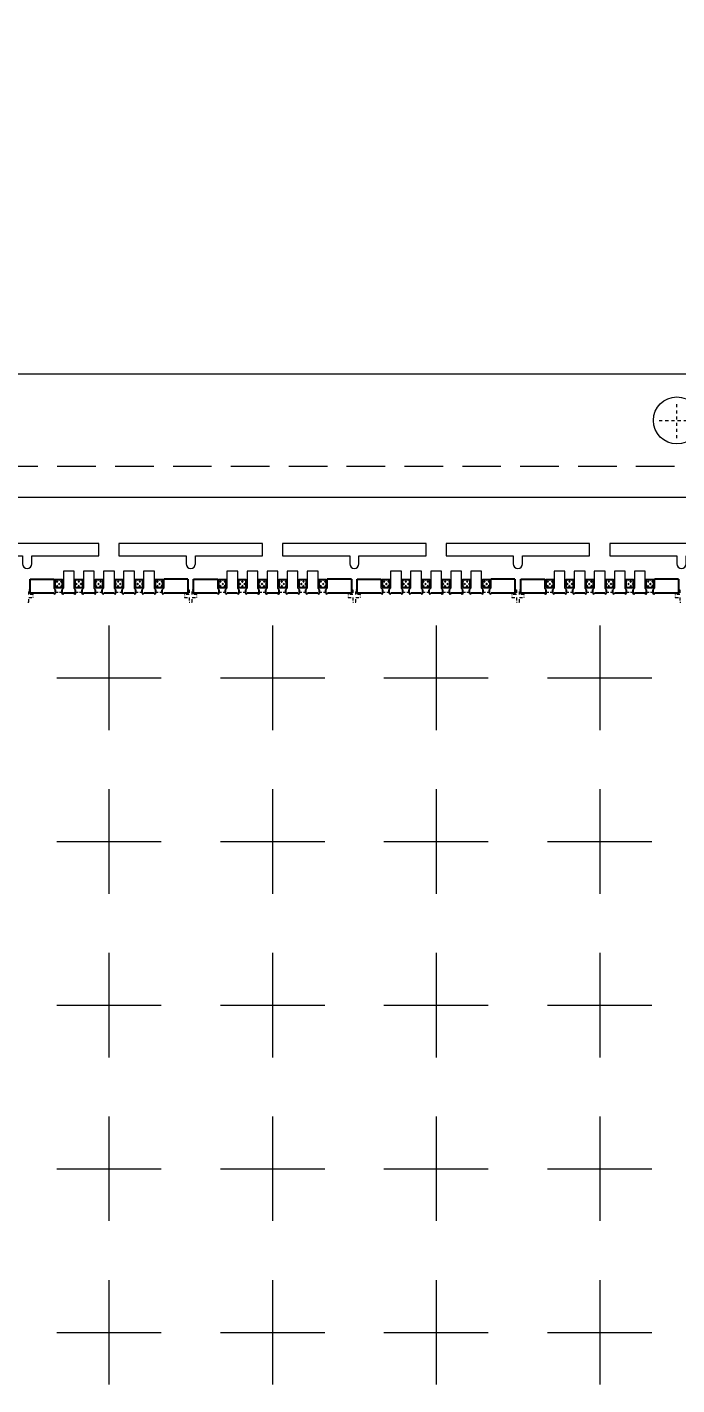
# Model space of a CAD drawing. Extents: x 2576 to 2702, y -218 to -63.
# Drawn here: x 2618.93 to 2639.98, y -107.1 to -63.13 of the extents above; entities that cross this region are included whole.
import ezdxf

# ---------------------------------------------------------------- set-up
doc = ezdxf.new("R2010")
doc.units = 0
doc.header["$LTSCALE"] = 5
doc.header["$MEASUREMENT"] = 0
for name, pattern in [('CENTER', [2, 1.25, -0.25, 0.25, -0.25]), ('HIDDEN', [0.375, 0.25, -0.125]), ('HIDDEN2', [4.7625, 3.175, -1.5875])]:
    doc.linetypes.add(name, pattern=pattern)
doc.layers.get('0').update_dxf_attribs({"linetype": 'CONTINUOUS'})
for name, color, linetype in [('1', 7, 'CONTINUOUS'), ('1D', 4, 'CONTINUOUS'), ('PLATING', 3, 'CONTINUOUS'), ('中心线', 1, 'CENTER')]:
    doc.layers.add(name, color=color, linetype=linetype)

msp = doc.modelspace()

# ---------------------------------------------------------------- hatches: boundary and pattern name
at = {"layer": 'PLATING', "lineweight": -3}
h = msp.add_hatch(dxfattribs=at)
h.set_pattern_fill('CROSS', color=3, scale=0.1)
h.set_pattern_definition([(315, (129.22963, -128.79987), (-0.070710678, -0.070710678), [0.05, -0.05]), (225, (129.26498, -128.79987), (-0.070710678, 0.070710678), [0.05, -0.05])])
h.paths.add_polyline_path([(2621.129, -81.0245), (2621.129, -81.2745), (2621.379, -81.2745), (2621.379, -81.0245)])
h.paths.add_polyline_path([(2620.479, -81.0245), (2620.479, -81.2745), (2620.729, -81.2745), (2620.729, -81.0245)])
h.paths.add_polyline_path([(2622.429, -81.0245), (2622.429, -81.2745), (2622.679, -81.2745), (2622.679, -81.0245)])
h.paths.add_polyline_path([(2619.829, -81.0245), (2619.829, -81.2745), (2620.079, -81.2745), (2620.079, -81.0245)])
h.paths.add_polyline_path([(2623.079, -81.0245), (2623.079, -81.2745), (2623.329, -81.2745), (2623.329, -81.0245)])
h.paths.add_polyline_path([(2621.779, -81.0245), (2621.779, -81.2745), (2622.029, -81.2745), (2622.029, -81.0245)])
h = msp.add_hatch(dxfattribs=at)
h.set_pattern_fill('CROSS', color=3, scale=0.1)
h.set_pattern_definition([(315, (134.52963, -128.79987), (-0.070710678, -0.070710678), [0.05, -0.05]), (225, (134.56498, -128.79987), (-0.070710678, 0.070710678), [0.05, -0.05])])
h.paths.add_polyline_path([(2626.429, -81.0245), (2626.429, -81.2745), (2626.679, -81.2745), (2626.679, -81.0245)])
h.paths.add_polyline_path([(2625.779, -81.0245), (2625.779, -81.2745), (2626.029, -81.2745), (2626.029, -81.0245)])
h.paths.add_polyline_path([(2627.729, -81.0245), (2627.729, -81.2745), (2627.979, -81.2745), (2627.979, -81.0245)])
h.paths.add_polyline_path([(2625.129, -81.0245), (2625.129, -81.2745), (2625.379, -81.2745), (2625.379, -81.0245)])
h.paths.add_polyline_path([(2628.379, -81.0245), (2628.379, -81.2745), (2628.629, -81.2745), (2628.629, -81.0245)])
h.paths.add_polyline_path([(2627.079, -81.0245), (2627.079, -81.2745), (2627.329, -81.2745), (2627.329, -81.0245)])
h = msp.add_hatch(dxfattribs=at)
h.set_pattern_fill('CROSS', color=3, scale=0.1)
h.set_pattern_definition([(315, (139.82963, -128.79987), (-0.070710678, -0.070710678), [0.05, -0.05]), (225, (139.86498, -128.79987), (-0.070710678, 0.070710678), [0.05, -0.05])])
h.paths.add_polyline_path([(2631.729, -81.0245), (2631.729, -81.2745), (2631.979, -81.2745), (2631.979, -81.0245)])
h.paths.add_polyline_path([(2631.079, -81.0245), (2631.079, -81.2745), (2631.329, -81.2745), (2631.329, -81.0245)])
h.paths.add_polyline_path([(2633.029, -81.0245), (2633.029, -81.2745), (2633.279, -81.2745), (2633.279, -81.0245)])
h.paths.add_polyline_path([(2630.429, -81.0245), (2630.429, -81.2745), (2630.679, -81.2745), (2630.679, -81.0245)])
h.paths.add_polyline_path([(2633.679, -81.0245), (2633.679, -81.2745), (2633.929, -81.2745), (2633.929, -81.0245)])
h.paths.add_polyline_path([(2632.379, -81.0245), (2632.379, -81.2745), (2632.629, -81.2745), (2632.629, -81.0245)])
h = msp.add_hatch(dxfattribs=at)
h.set_pattern_fill('CROSS', color=3, scale=0.1)
h.set_pattern_definition([(315, (145.12963, -128.79987), (-0.070710678, -0.070710678), [0.05, -0.05]), (225, (145.16498, -128.79987), (-0.070710678, 0.070710678), [0.05, -0.05])])
h.paths.add_polyline_path([(2637.029, -81.0245), (2637.029, -81.2745), (2637.279, -81.2745), (2637.279, -81.0245)])
h.paths.add_polyline_path([(2636.379, -81.0245), (2636.379, -81.2745), (2636.629, -81.2745), (2636.629, -81.0245)])
h.paths.add_polyline_path([(2638.329, -81.0245), (2638.329, -81.2745), (2638.579, -81.2745), (2638.579, -81.0245)])
h.paths.add_polyline_path([(2635.729, -81.0245), (2635.729, -81.2745), (2635.979, -81.2745), (2635.979, -81.0245)])
h.paths.add_polyline_path([(2638.979, -81.0245), (2638.979, -81.2745), (2639.229, -81.2745), (2639.229, -81.0245)])
h.paths.add_polyline_path([(2637.679, -81.0245), (2637.679, -81.2745), (2637.929, -81.2745), (2637.929, -81.0245)])

# ---------------------------------------------------------------- linework, layer by layer
for p, q in [((2619.024, -80.9995, -0.0325), (2619.804, -80.9995, -0.0325)), ((2624.134, -80.9995, -0.0325), (2623.354, -80.9995, -0.0325)), ((2624.324, -80.9995, -0.0325), (2625.104, -80.9995, -0.0325)), ((2629.434, -80.9995, -0.0325), (2628.654, -80.9995, -0.0325)), ((2629.624, -80.9995, -0.0325), (2630.404, -80.9995, -0.0325)), ((2634.734, -80.9995, -0.0325), (2633.954, -80.9995, -0.0325)), ((2634.924, -80.9995, -0.0325), (2635.704, -80.9995, -0.0325)), ((2640.034, -80.9995, -0.0325), (2639.254, -80.9995, -0.0325)), ((2619.849, -81.4545, -0.0325), (2619.849, -81.3495, -0.0325)), ((2620.059, -81.4545, -0.0325), (2620.059, -81.3495, -0.0325)), ((2620.499, -81.4545, -0.0325), (2620.499, -81.3495, -0.0325)), ((2620.709, -81.4545, -0.0325), (2620.709, -81.3495, -0.0325)), ((2621.149, -81.4545, -0.0325), (2621.149, -81.3495, -0.0325)), ((2621.359, -81.4545, -0.0325), (2621.359, -81.3495, -0.0325)), ((2621.799, -81.4545, -0.0325), (2621.799, -81.3495, -0.0325)), ((2622.009, -81.4545, -0.0325), (2622.009, -81.3495, -0.0325)), ((2622.449, -81.4545, -0.0325), (2622.449, -81.3495, -0.0325)), ((2622.659, -81.4545, -0.0325), (2622.659, -81.3495, -0.0325)), ((2623.099, -81.4545, -0.0325), (2623.099, -81.3495, -0.0325)), ((2623.309, -81.4545, -0.0325), (2623.309, -81.3495, -0.0325)), ((2625.149, -81.4545, -0.0325), (2625.149, -81.3495, -0.0325)), ((2625.359, -81.4545, -0.0325), (2625.359, -81.3495, -0.0325)), ((2625.799, -81.4545, -0.0325), (2625.799, -81.3495, -0.0325)), ((2626.009, -81.4545, -0.0325), (2626.009, -81.3495, -0.0325)), ((2626.449, -81.4545, -0.0325), (2626.449, -81.3495, -0.0325)), ((2626.659, -81.4545, -0.0325), (2626.659, -81.3495, -0.0325)), ((2627.099, -81.4545, -0.0325), (2627.099, -81.3495, -0.0325)), ((2627.309, -81.4545, -0.0325), (2627.309, -81.3495, -0.0325)), ((2627.749, -81.4545, -0.0325), (2627.749, -81.3495, -0.0325)), ((2627.959, -81.4545, -0.0325), (2627.959, -81.3495, -0.0325)), ((2628.399, -81.4545, -0.0325), (2628.399, -81.3495, -0.0325)), ((2628.609, -81.4545, -0.0325), (2628.609, -81.3495, -0.0325)), ((2630.449, -81.4545, -0.0325), (2630.449, -81.3495, -0.0325)), ((2630.659, -81.4545, -0.0325), (2630.659, -81.3495, -0.0325)), ((2631.099, -81.4545, -0.0325), (2631.099, -81.3495, -0.0325)), ((2631.309, -81.4545, -0.0325), (2631.309, -81.3495, -0.0325)), ((2631.749, -81.4545, -0.0325), (2631.749, -81.3495, -0.0325)), ((2631.959, -81.4545, -0.0325), (2631.959, -81.3495, -0.0325)), ((2632.399, -81.4545, -0.0325), (2632.399, -81.3495, -0.0325)), ((2632.609, -81.4545, -0.0325), (2632.609, -81.3495, -0.0325)), ((2633.049, -81.4545, -0.0325), (2633.049, -81.3495, -0.0325)), ((2633.259, -81.4545, -0.0325), (2633.259, -81.3495, -0.0325)), ((2633.699, -81.4545, -0.0325), (2633.699, -81.3495, -0.0325)), ((2633.909, -81.4545, -0.0325), (2633.909, -81.3495, -0.0325)), ((2635.749, -81.4545, -0.0325), (2635.749, -81.3495, -0.0325)), ((2635.959, -81.4545, -0.0325), (2635.959, -81.3495, -0.0325)), ((2636.399, -81.4545, -0.0325), (2636.399, -81.3495, -0.0325)), ((2636.609, -81.4545, -0.0325), (2636.609, -81.3495, -0.0325)), ((2637.049, -81.4545, -0.0325), (2637.049, -81.3495, -0.0325)), ((2637.259, -81.4545, -0.0325), (2637.259, -81.3495, -0.0325)), ((2637.699, -81.4545, -0.0325), (2637.699, -81.3495, -0.0325)), ((2637.909, -81.4545, -0.0325), (2637.909, -81.3495, -0.0325)), ((2638.349, -81.4545, -0.0325), (2638.349, -81.3495, -0.0325)), ((2638.559, -81.4545, -0.0325), (2638.559, -81.3495, -0.0325)), ((2638.999, -81.4545, -0.0325), (2638.999, -81.3495, -0.0325)), ((2639.209, -81.4545, -0.0325), (2639.209, -81.3495, -0.0325))]:
    msp.add_line(p, q)
at = {"lineweight": 0, "elevation": -0.0325}
msp.add_lwpolyline([(2677.229, -152.3495), (2601.729, -152.3495), (2600.729, -151.3495), (2600.729, -140.8495), (2601.329, -140.8495, 0.4142136), (2601.729, -140.4495), (2601.729, -121.2495, 0.4142136), (2601.329, -120.8495), (2600.729, -120.8495), (2600.729, -105.8495), (2601.329, -105.8495, 0.4142136), (2601.729, -105.4495), (2601.729, -86.2495, 0.4142136), (2601.329, -85.8495), (2600.729, -85.8495), (2600.729, -75.3495), (2601.729, -74.3495), (2677.229, -74.3495)], format="xyb", dxfattribs=at)
at = {"color": 1, "lineweight": 0, "elevation": -0.0325}
msp.add_lwpolyline([(2677.229, -148.3495), (2605.229, -148.3495), (2605.229, -78.3495), (2677.229, -78.3495)], dxfattribs=at)
at = {"lineweight": 0, "elevation": -0.0325}
for points in [[(2618.779, -80.5045, 1), (2619.079, -80.5045), (2619.079, -80.2495), (2621.254, -80.2495), (2621.254, -79.8495), (2616.604, -79.8495), (2616.604, -80.2495), (2618.779, -80.2495)], [(2624.079, -80.5045, 1), (2624.379, -80.5045), (2624.379, -80.2495), (2626.554, -80.2495), (2626.554, -79.8495), (2621.904, -79.8495), (2621.904, -80.2495), (2624.079, -80.2495)], [(2629.379, -80.5045, 1), (2629.679, -80.5045), (2629.679, -80.2495), (2631.854, -80.2495), (2631.854, -79.8495), (2627.204, -79.8495), (2627.204, -80.2495), (2629.379, -80.2495)], [(2634.679, -80.5045, 1), (2634.979, -80.5045), (2634.979, -80.2495), (2637.154, -80.2495), (2637.154, -79.8495), (2632.504, -79.8495), (2632.504, -80.2495), (2634.679, -80.2495)], [(2639.979, -80.5045, 1), (2640.279, -80.5045), (2640.279, -80.2495), (2642.454, -80.2495), (2642.454, -79.8495), (2637.804, -79.8495), (2637.804, -80.2495), (2639.979, -80.2495)]]:
    msp.add_lwpolyline(points, format="xyb", close=True, dxfattribs=at)
at = {"elevation": -0.0325}
for points in [[(2619.799, -81.4545), (2619.024, -81.4545), (2619.024, -80.9995)], [(2624.134, -80.9995), (2624.134, -81.4545), (2623.359, -81.4545)], [(2625.099, -81.4545), (2624.324, -81.4545), (2624.324, -80.9995)], [(2629.434, -80.9995), (2629.434, -81.4545), (2628.659, -81.4545)], [(2630.399, -81.4545), (2629.624, -81.4545), (2629.624, -80.9995)], [(2634.734, -80.9995), (2634.734, -81.4545), (2633.959, -81.4545)], [(2635.699, -81.4545), (2634.924, -81.4545), (2634.924, -80.9995)], [(2640.034, -80.9995), (2640.034, -81.4545), (2639.259, -81.4545)], [(2620.449, -81.4545), (2620.109, -81.4545)], [(2621.099, -81.4545), (2620.759, -81.4545)], [(2621.749, -81.4545), (2621.409, -81.4545)], [(2622.399, -81.4545), (2622.059, -81.4545)], [(2623.049, -81.4545), (2622.709, -81.4545)], [(2625.749, -81.4545), (2625.409, -81.4545)], [(2626.399, -81.4545), (2626.059, -81.4545)], [(2627.049, -81.4545), (2626.709, -81.4545)], [(2627.699, -81.4545), (2627.359, -81.4545)], [(2628.349, -81.4545), (2628.009, -81.4545)], [(2631.049, -81.4545), (2630.709, -81.4545)], [(2631.699, -81.4545), (2631.359, -81.4545)], [(2632.349, -81.4545), (2632.009, -81.4545)], [(2632.999, -81.4545), (2632.659, -81.4545)], [(2633.649, -81.4545), (2633.309, -81.4545)], [(2636.349, -81.4545), (2636.009, -81.4545)], [(2636.999, -81.4545), (2636.659, -81.4545)], [(2637.649, -81.4545), (2637.309, -81.4545)], [(2638.299, -81.4545), (2637.959, -81.4545)], [(2638.949, -81.4545), (2638.609, -81.4545)]]:
    msp.add_lwpolyline(points, dxfattribs=at)
at = {"lineweight": 0}
msp.add_circle((2639.979, -75.8615, -0.0325), 0.762, dxfattribs=at)
for centre in [(2619.824, -81.4545, -0.0325), (2620.084, -81.4545, -0.0325), (2620.474, -81.4545, -0.0325), (2620.734, -81.4545, -0.0325), (2621.124, -81.4545, -0.0325), (2621.384, -81.4545, -0.0325), (2621.774, -81.4545, -0.0325), (2622.034, -81.4545, -0.0325), (2622.424, -81.4545, -0.0325), (2622.684, -81.4545, -0.0325), (2623.074, -81.4545, -0.0325), (2623.334, -81.4545, -0.0325), (2625.124, -81.4545, -0.0325), (2625.384, -81.4545, -0.0325), (2625.774, -81.4545, -0.0325), (2626.034, -81.4545, -0.0325), (2626.424, -81.4545, -0.0325), (2626.684, -81.4545, -0.0325), (2627.074, -81.4545, -0.0325), (2627.334, -81.4545, -0.0325), (2627.724, -81.4545, -0.0325), (2627.984, -81.4545, -0.0325), (2628.374, -81.4545, -0.0325), (2628.634, -81.4545, -0.0325), (2630.424, -81.4545, -0.0325), (2630.684, -81.4545, -0.0325), (2631.074, -81.4545, -0.0325), (2631.334, -81.4545, -0.0325), (2631.724, -81.4545, -0.0325), (2631.984, -81.4545, -0.0325), (2632.374, -81.4545, -0.0325), (2632.634, -81.4545, -0.0325), (2633.024, -81.4545, -0.0325), (2633.284, -81.4545, -0.0325), (2633.674, -81.4545, -0.0325), (2633.934, -81.4545, -0.0325), (2635.724, -81.4545, -0.0325), (2635.984, -81.4545, -0.0325), (2636.374, -81.4545, -0.0325), (2636.634, -81.4545, -0.0325), (2637.024, -81.4545, -0.0325), (2637.284, -81.4545, -0.0325), (2637.674, -81.4545, -0.0325), (2637.934, -81.4545, -0.0325), (2638.324, -81.4545, -0.0325), (2638.584, -81.4545, -0.0325), (2638.974, -81.4545, -0.0325), (2639.234, -81.4545, -0.0325)]:
    msp.add_arc(centre, 0.025, 180, 360)
at = {"layer": '1', "color": 0, "lineweight": 0}
for p, q in [((2620.104, -80.7495, -0.0325), (2620.104, -81.2995, -0.0325)), ((2620.454, -80.7495, -0.0325), (2620.104, -80.7495, -0.0325)), ((2620.454, -81.2995, -0.0325), (2620.454, -80.7495, -0.0325)), ((2620.754, -80.7495, -0.0325), (2620.754, -81.2995, -0.0325)), ((2621.104, -80.7495, -0.0325), (2620.754, -80.7495, -0.0325)), ((2621.104, -81.2995, -0.0325), (2621.104, -80.7495, -0.0325)), ((2621.404, -80.7495, -0.0325), (2621.404, -81.2995, -0.0325)), ((2621.754, -80.7495, -0.0325), (2621.404, -80.7495, -0.0325)), ((2621.754, -81.2995, -0.0325), (2621.754, -80.7495, -0.0325)), ((2622.054, -80.7495, -0.0325), (2622.054, -81.2995, -0.0325)), ((2622.404, -80.7495, -0.0325), (2622.054, -80.7495, -0.0325)), ((2622.404, -81.2995, -0.0325), (2622.404, -80.7495, -0.0325)), ((2622.704, -80.7495, -0.0325), (2622.704, -81.2995, -0.0325)), ((2623.054, -80.7495, -0.0325), (2622.704, -80.7495, -0.0325)), ((2623.054, -81.2995, -0.0325), (2623.054, -80.7495, -0.0325)), ((2625.404, -80.7495, -0.0325), (2625.404, -81.2995, -0.0325)), ((2625.754, -80.7495, -0.0325), (2625.404, -80.7495, -0.0325)), ((2625.754, -81.2995, -0.0325), (2625.754, -80.7495, -0.0325)), ((2626.054, -80.7495, -0.0325), (2626.054, -81.2995, -0.0325)), ((2626.404, -80.7495, -0.0325), (2626.054, -80.7495, -0.0325)), ((2626.404, -81.2995, -0.0325), (2626.404, -80.7495, -0.0325)), ((2626.704, -80.7495, -0.0325), (2626.704, -81.2995, -0.0325)), ((2627.054, -80.7495, -0.0325), (2626.704, -80.7495, -0.0325)), ((2627.054, -81.2995, -0.0325), (2627.054, -80.7495, -0.0325)), ((2627.354, -80.7495, -0.0325), (2627.354, -81.2995, -0.0325)), ((2627.704, -80.7495, -0.0325), (2627.354, -80.7495, -0.0325)), ((2627.704, -81.2995, -0.0325), (2627.704, -80.7495, -0.0325)), ((2628.004, -80.7495, -0.0325), (2628.004, -81.2995, -0.0325)), ((2628.354, -80.7495, -0.0325), (2628.004, -80.7495, -0.0325)), ((2628.354, -81.2995, -0.0325), (2628.354, -80.7495, -0.0325)), ((2630.704, -80.7495, -0.0325), (2630.704, -81.2995, -0.0325)), ((2631.054, -80.7495, -0.0325), (2630.704, -80.7495, -0.0325)), ((2631.054, -81.2995, -0.0325), (2631.054, -80.7495, -0.0325)), ((2631.354, -80.7495, -0.0325), (2631.354, -81.2995, -0.0325)), ((2631.704, -80.7495, -0.0325), (2631.354, -80.7495, -0.0325)), ((2631.704, -81.2995, -0.0325), (2631.704, -80.7495, -0.0325)), ((2632.004, -80.7495, -0.0325), (2632.004, -81.2995, -0.0325)), ((2632.354, -80.7495, -0.0325), (2632.004, -80.7495, -0.0325)), ((2632.354, -81.2995, -0.0325), (2632.354, -80.7495, -0.0325)), ((2632.654, -80.7495, -0.0325), (2632.654, -81.2995, -0.0325)), ((2633.004, -80.7495, -0.0325), (2632.654, -80.7495, -0.0325)), ((2633.004, -81.2995, -0.0325), (2633.004, -80.7495, -0.0325)), ((2633.304, -80.7495, -0.0325), (2633.304, -81.2995, -0.0325)), ((2633.654, -80.7495, -0.0325), (2633.304, -80.7495, -0.0325)), ((2633.654, -81.2995, -0.0325), (2633.654, -80.7495, -0.0325)), ((2636.004, -80.7495, -0.0325), (2636.004, -81.2995, -0.0325)), ((2636.354, -80.7495, -0.0325), (2636.004, -80.7495, -0.0325)), ((2636.354, -81.2995, -0.0325), (2636.354, -80.7495, -0.0325)), ((2636.654, -80.7495, -0.0325), (2636.654, -81.2995, -0.0325)), ((2637.004, -80.7495, -0.0325), (2636.654, -80.7495, -0.0325)), ((2637.004, -81.2995, -0.0325), (2637.004, -80.7495, -0.0325)), ((2637.304, -80.7495, -0.0325), (2637.304, -81.2995, -0.0325)), ((2637.654, -80.7495, -0.0325), (2637.304, -80.7495, -0.0325)), ((2637.654, -81.2995, -0.0325), (2637.654, -80.7495, -0.0325)), ((2637.954, -80.7495, -0.0325), (2637.954, -81.2995, -0.0325)), ((2638.304, -80.7495, -0.0325), (2637.954, -80.7495, -0.0325)), ((2638.304, -81.2995, -0.0325), (2638.304, -80.7495, -0.0325)), ((2638.604, -80.7495, -0.0325), (2638.604, -81.2995, -0.0325)), ((2638.954, -80.7495, -0.0325), (2638.604, -80.7495, -0.0325)), ((2638.954, -81.2995, -0.0325), (2638.954, -80.7495, -0.0325)), ((2619.804, -81.2995, -0.0325), (2619.804, -80.9995, -0.0325)), ((2619.849, -81.3495, -0.0325), (2619.804, -81.2995, -0.0325)), ((2620.059, -81.3495, -0.0325), (2620.104, -81.2995, -0.0325)), ((2620.499, -81.3495, -0.0325), (2620.454, -81.2995, -0.0325)), ((2620.709, -81.3495, -0.0325), (2620.754, -81.2995, -0.0325)), ((2621.149, -81.3495, -0.0325), (2621.104, -81.2995, -0.0325)), ((2621.359, -81.3495, -0.0325), (2621.404, -81.2995, -0.0325)), ((2621.799, -81.3495, -0.0325), (2621.754, -81.2995, -0.0325)), ((2622.009, -81.3495, -0.0325), (2622.054, -81.2995, -0.0325)), ((2622.449, -81.3495, -0.0325), (2622.404, -81.2995, -0.0325)), ((2622.659, -81.3495, -0.0325), (2622.704, -81.2995, -0.0325)), ((2623.099, -81.3495, -0.0325), (2623.054, -81.2995, -0.0325)), ((2623.309, -81.3495, -0.0325), (2623.354, -81.2995, -0.0325)), ((2623.354, -80.9995, -0.0325), (2623.354, -81.2995, -0.0325)), ((2625.104, -81.2995, -0.0325), (2625.104, -80.9995, -0.0325)), ((2625.149, -81.3495, -0.0325), (2625.104, -81.2995, -0.0325)), ((2625.359, -81.3495, -0.0325), (2625.404, -81.2995, -0.0325)), ((2625.799, -81.3495, -0.0325), (2625.754, -81.2995, -0.0325)), ((2626.009, -81.3495, -0.0325), (2626.054, -81.2995, -0.0325)), ((2626.449, -81.3495, -0.0325), (2626.404, -81.2995, -0.0325)), ((2626.659, -81.3495, -0.0325), (2626.704, -81.2995, -0.0325)), ((2627.099, -81.3495, -0.0325), (2627.054, -81.2995, -0.0325)), ((2627.309, -81.3495, -0.0325), (2627.354, -81.2995, -0.0325)), ((2627.749, -81.3495, -0.0325), (2627.704, -81.2995, -0.0325)), ((2627.959, -81.3495, -0.0325), (2628.004, -81.2995, -0.0325)), ((2628.399, -81.3495, -0.0325), (2628.354, -81.2995, -0.0325)), ((2628.609, -81.3495, -0.0325), (2628.654, -81.2995, -0.0325)), ((2628.654, -80.9995, -0.0325), (2628.654, -81.2995, -0.0325)), ((2630.404, -81.2995, -0.0325), (2630.404, -80.9995, -0.0325)), ((2630.449, -81.3495, -0.0325), (2630.404, -81.2995, -0.0325)), ((2630.659, -81.3495, -0.0325), (2630.704, -81.2995, -0.0325)), ((2631.099, -81.3495, -0.0325), (2631.054, -81.2995, -0.0325)), ((2631.309, -81.3495, -0.0325), (2631.354, -81.2995, -0.0325)), ((2631.749, -81.3495, -0.0325), (2631.704, -81.2995, -0.0325)), ((2631.959, -81.3495, -0.0325), (2632.004, -81.2995, -0.0325)), ((2632.399, -81.3495, -0.0325), (2632.354, -81.2995, -0.0325)), ((2632.609, -81.3495, -0.0325), (2632.654, -81.2995, -0.0325)), ((2633.049, -81.3495, -0.0325), (2633.004, -81.2995, -0.0325)), ((2633.259, -81.3495, -0.0325), (2633.304, -81.2995, -0.0325)), ((2633.699, -81.3495, -0.0325), (2633.654, -81.2995, -0.0325)), ((2633.909, -81.3495, -0.0325), (2633.954, -81.2995, -0.0325)), ((2633.954, -80.9995, -0.0325), (2633.954, -81.2995, -0.0325)), ((2635.704, -81.2995, -0.0325), (2635.704, -80.9995, -0.0325)), ((2635.749, -81.3495, -0.0325), (2635.704, -81.2995, -0.0325)), ((2635.959, -81.3495, -0.0325), (2636.004, -81.2995, -0.0325)), ((2636.399, -81.3495, -0.0325), (2636.354, -81.2995, -0.0325)), ((2636.609, -81.3495, -0.0325), (2636.654, -81.2995, -0.0325)), ((2637.049, -81.3495, -0.0325), (2637.004, -81.2995, -0.0325)), ((2637.259, -81.3495, -0.0325), (2637.304, -81.2995, -0.0325)), ((2637.699, -81.3495, -0.0325), (2637.654, -81.2995, -0.0325)), ((2637.909, -81.3495, -0.0325), (2637.954, -81.2995, -0.0325)), ((2638.349, -81.3495, -0.0325), (2638.304, -81.2995, -0.0325)), ((2638.559, -81.3495, -0.0325), (2638.604, -81.2995, -0.0325)), ((2638.999, -81.3495, -0.0325), (2638.954, -81.2995, -0.0325)), ((2639.209, -81.3495, -0.0325), (2639.254, -81.2995, -0.0325)), ((2639.254, -80.9995, -0.0325), (2639.254, -81.2995, -0.0325))]:
    msp.add_line(p, q, dxfattribs=at)
at = {"layer": '1D', "color": 4, "linetype": 'HIDDEN', "lineweight": 0, "ltscale": 0.05}
for p, q in [((2639.979, -76.4365, -0.0325), (2639.979, -75.2865, -0.0325)), ((2639.404, -75.8615, -0.0325), (2640.554, -75.8615, -0.0325))]:
    msp.add_line(p, q, dxfattribs=at)
at = {"layer": '1D', "color": 4, "linetype": 'HIDDEN', "lineweight": 0}
msp.add_line((2681.155, -77.3495, -0.0325), (2600.729, -77.3495, -0.0325), dxfattribs=at)
at = {"layer": '1D', "color": 4, "linetype": 'HIDDEN', "lineweight": 0, "ltscale": 0.05, "elevation": -0.0325}
for points in [[(2618.954, -81.7495), (2618.979, -81.7495), (2618.979, -81.5995), (2619.129, -81.5995), (2619.129, -81.5745)], [(2619.129, -81.5245), (2619.129, -81.4995), (2618.979, -81.4995), (2618.979, -81.3495), (2619.024, -81.3495)], [(2624.134, -81.3495), (2624.179, -81.3495), (2624.179, -81.4995), (2624.029, -81.4995), (2624.029, -81.5245)], [(2624.029, -81.5745), (2624.029, -81.5995), (2624.179, -81.5995), (2624.179, -81.7495), (2624.204, -81.7495)], [(2624.254, -81.7495), (2624.279, -81.7495), (2624.279, -81.5995), (2624.429, -81.5995), (2624.429, -81.5745)], [(2624.429, -81.5245), (2624.429, -81.4995), (2624.279, -81.4995), (2624.279, -81.3495), (2624.324, -81.3495)], [(2629.434, -81.3495), (2629.479, -81.3495), (2629.479, -81.4995), (2629.329, -81.4995), (2629.329, -81.5245)], [(2629.329, -81.5745), (2629.329, -81.5995), (2629.479, -81.5995), (2629.479, -81.7495), (2629.504, -81.7495)], [(2629.554, -81.7495), (2629.579, -81.7495), (2629.579, -81.5995), (2629.729, -81.5995), (2629.729, -81.5745)], [(2629.729, -81.5245), (2629.729, -81.4995), (2629.579, -81.4995), (2629.579, -81.3495), (2629.624, -81.3495)], [(2634.734, -81.3495), (2634.779, -81.3495), (2634.779, -81.4995), (2634.629, -81.4995), (2634.629, -81.5245)], [(2634.629, -81.5745), (2634.629, -81.5995), (2634.779, -81.5995), (2634.779, -81.7495), (2634.804, -81.7495)], [(2634.854, -81.7495), (2634.879, -81.7495), (2634.879, -81.5995), (2635.029, -81.5995), (2635.029, -81.5745)], [(2635.029, -81.5245), (2635.029, -81.4995), (2634.879, -81.4995), (2634.879, -81.3495), (2634.924, -81.3495)], [(2640.034, -81.3495), (2640.079, -81.3495), (2640.079, -81.4995), (2639.929, -81.4995), (2639.929, -81.5245)], [(2639.929, -81.5745), (2639.929, -81.5995), (2640.079, -81.5995), (2640.079, -81.7495), (2640.104, -81.7495)]]:
    msp.add_lwpolyline(points, dxfattribs=at)
at = {"layer": '1D', "linetype": 'HIDDEN2', "lineweight": 13, "ltscale": 0.005, "elevation": -0.0325}
for points in [[(2619.849, -81.4295), (2619.929, -81.4295)], [(2619.979, -81.4295), (2620.059, -81.4295)], [(2620.499, -81.4295), (2620.579, -81.4295)], [(2620.629, -81.4295), (2620.709, -81.4295)], [(2621.149, -81.4295), (2621.229, -81.4295)], [(2621.279, -81.4295), (2621.359, -81.4295)], [(2621.799, -81.4295), (2621.879, -81.4295)], [(2621.929, -81.4295), (2622.009, -81.4295)], [(2622.449, -81.4295), (2622.529, -81.4295)], [(2622.579, -81.4295), (2622.659, -81.4295)], [(2623.099, -81.4295), (2623.179, -81.4295)], [(2623.229, -81.4295), (2623.309, -81.4295)], [(2625.149, -81.4295), (2625.229, -81.4295)], [(2625.279, -81.4295), (2625.359, -81.4295)], [(2625.799, -81.4295), (2625.879, -81.4295)], [(2625.929, -81.4295), (2626.009, -81.4295)], [(2626.449, -81.4295), (2626.529, -81.4295)], [(2626.579, -81.4295), (2626.659, -81.4295)], [(2627.099, -81.4295), (2627.179, -81.4295)], [(2627.229, -81.4295), (2627.309, -81.4295)], [(2627.749, -81.4295), (2627.829, -81.4295)], [(2627.879, -81.4295), (2627.959, -81.4295)], [(2628.399, -81.4295), (2628.479, -81.4295)], [(2628.529, -81.4295), (2628.609, -81.4295)], [(2630.449, -81.4295), (2630.529, -81.4295)], [(2630.579, -81.4295), (2630.659, -81.4295)], [(2631.099, -81.4295), (2631.179, -81.4295)], [(2631.229, -81.4295), (2631.309, -81.4295)], [(2631.749, -81.4295), (2631.829, -81.4295)], [(2631.879, -81.4295), (2631.959, -81.4295)], [(2632.399, -81.4295), (2632.479, -81.4295)], [(2632.529, -81.4295), (2632.609, -81.4295)], [(2633.049, -81.4295), (2633.129, -81.4295)], [(2633.179, -81.4295), (2633.259, -81.4295)], [(2633.699, -81.4295), (2633.779, -81.4295)], [(2633.829, -81.4295), (2633.909, -81.4295)], [(2635.749, -81.4295), (2635.829, -81.4295)], [(2635.879, -81.4295), (2635.959, -81.4295)], [(2636.399, -81.4295), (2636.479, -81.4295)], [(2636.529, -81.4295), (2636.609, -81.4295)], [(2637.049, -81.4295), (2637.129, -81.4295)], [(2637.179, -81.4295), (2637.259, -81.4295)], [(2637.699, -81.4295), (2637.779, -81.4295)], [(2637.829, -81.4295), (2637.909, -81.4295)], [(2638.349, -81.4295), (2638.429, -81.4295)], [(2638.479, -81.4295), (2638.559, -81.4295)], [(2638.999, -81.4295), (2639.079, -81.4295)], [(2639.129, -81.4295), (2639.209, -81.4295)]]:
    msp.add_lwpolyline(points, dxfattribs=at)
at = {"layer": 'PLATING', "color": 3, "lineweight": -3, "elevation": -0.0325}
for points in [[(2619.829, -81.2745), (2620.079, -81.2745), (2620.079, -81.0245), (2619.829, -81.0245)], [(2620.479, -81.2745), (2620.729, -81.2745), (2620.729, -81.0245), (2620.479, -81.0245)], [(2621.129, -81.2745), (2621.379, -81.2745), (2621.379, -81.0245), (2621.129, -81.0245)], [(2621.779, -81.2745), (2622.029, -81.2745), (2622.029, -81.0245), (2621.779, -81.0245)], [(2622.429, -81.2745), (2622.679, -81.2745), (2622.679, -81.0245), (2622.429, -81.0245)], [(2623.079, -81.2745), (2623.329, -81.2745), (2623.329, -81.0245), (2623.079, -81.0245)], [(2625.129, -81.2745), (2625.379, -81.2745), (2625.379, -81.0245), (2625.129, -81.0245)], [(2625.779, -81.2745), (2626.029, -81.2745), (2626.029, -81.0245), (2625.779, -81.0245)], [(2626.429, -81.2745), (2626.679, -81.2745), (2626.679, -81.0245), (2626.429, -81.0245)], [(2627.079, -81.2745), (2627.329, -81.2745), (2627.329, -81.0245), (2627.079, -81.0245)], [(2627.729, -81.2745), (2627.979, -81.2745), (2627.979, -81.0245), (2627.729, -81.0245)], [(2628.379, -81.2745), (2628.629, -81.2745), (2628.629, -81.0245), (2628.379, -81.0245)], [(2630.429, -81.2745), (2630.679, -81.2745), (2630.679, -81.0245), (2630.429, -81.0245)], [(2631.079, -81.2745), (2631.329, -81.2745), (2631.329, -81.0245), (2631.079, -81.0245)], [(2631.729, -81.2745), (2631.979, -81.2745), (2631.979, -81.0245), (2631.729, -81.0245)], [(2632.379, -81.2745), (2632.629, -81.2745), (2632.629, -81.0245), (2632.379, -81.0245)], [(2633.029, -81.2745), (2633.279, -81.2745), (2633.279, -81.0245), (2633.029, -81.0245)], [(2633.679, -81.2745), (2633.929, -81.2745), (2633.929, -81.0245), (2633.679, -81.0245)], [(2635.729, -81.2745), (2635.979, -81.2745), (2635.979, -81.0245), (2635.729, -81.0245)], [(2636.379, -81.2745), (2636.629, -81.2745), (2636.629, -81.0245), (2636.379, -81.0245)], [(2637.029, -81.2745), (2637.279, -81.2745), (2637.279, -81.0245), (2637.029, -81.0245)], [(2637.679, -81.2745), (2637.929, -81.2745), (2637.929, -81.0245), (2637.679, -81.0245)], [(2638.329, -81.2745), (2638.579, -81.2745), (2638.579, -81.0245), (2638.329, -81.0245)], [(2638.979, -81.2745), (2639.229, -81.2745), (2639.229, -81.0245), (2638.979, -81.0245)]]:
    msp.add_lwpolyline(points, close=True, dxfattribs=at)
at = {"layer": '中心线', "linetype": 'CENTER', "lineweight": 0}
for p, q in [((2621.579, -82.5087, -0.0325), (2621.579, -85.8902, -0.0325)), ((2626.879, -82.5087, -0.0325), (2626.879, -85.8902, -0.0325)), ((2632.179, -82.5087, -0.0325), (2632.179, -85.8902, -0.0325)), ((2637.479, -82.5087, -0.0325), (2637.479, -85.8902, -0.0325)), ((2619.8883, -84.1995, -0.0325), (2623.2698, -84.1995, -0.0325)), ((2625.1883, -84.1995, -0.0325), (2628.5698, -84.1995, -0.0325)), ((2630.4883, -84.1995, -0.0325), (2633.8698, -84.1995, -0.0325)), ((2635.7883, -84.1995, -0.0325), (2639.1698, -84.1995, -0.0325)), ((2621.579, -87.8087, -0.0325), (2621.579, -91.1902, -0.0325)), ((2626.879, -87.8087, -0.0325), (2626.879, -91.1902, -0.0325)), ((2632.179, -87.8087, -0.0325), (2632.179, -91.1902, -0.0325)), ((2637.479, -87.8087, -0.0325), (2637.479, -91.1902, -0.0325)), ((2619.8883, -89.4995, -0.0325), (2623.2698, -89.4995, -0.0325)), ((2625.1883, -89.4995, -0.0325), (2628.5698, -89.4995, -0.0325)), ((2630.4883, -89.4995, -0.0325), (2633.8698, -89.4995, -0.0325)), ((2635.7883, -89.4995, -0.0325), (2639.1698, -89.4995, -0.0325)), ((2621.579, -93.1087, -0.0325), (2621.579, -96.4902, -0.0325)), ((2626.879, -93.1087, -0.0325), (2626.879, -96.4902, -0.0325)), ((2632.179, -93.1087, -0.0325), (2632.179, -96.4902, -0.0325)), ((2637.479, -93.1087, -0.0325), (2637.479, -96.4902, -0.0325)), ((2619.8883, -94.7995, -0.0325), (2623.2698, -94.7995, -0.0325)), ((2625.1883, -94.7995, -0.0325), (2628.5698, -94.7995, -0.0325)), ((2630.4883, -94.7995, -0.0325), (2633.8698, -94.7995, -0.0325)), ((2635.7883, -94.7995, -0.0325), (2639.1698, -94.7995, -0.0325)), ((2621.579, -98.4087, -0.0325), (2621.579, -101.7902, -0.0325)), ((2626.879, -98.4087, -0.0325), (2626.879, -101.7902, -0.0325)), ((2632.179, -98.4087, -0.0325), (2632.179, -101.7902, -0.0325)), ((2637.479, -98.4087, -0.0325), (2637.479, -101.7902, -0.0325)), ((2619.8883, -100.0995, -0.0325), (2623.2698, -100.0995, -0.0325)), ((2625.1883, -100.0995, -0.0325), (2628.5698, -100.0995, -0.0325)), ((2630.4883, -100.0995, -0.0325), (2633.8698, -100.0995, -0.0325)), ((2635.7883, -100.0995, -0.0325), (2639.1698, -100.0995, -0.0325)), ((2621.579, -103.7087, -0.0325), (2621.579, -107.0902, -0.0325)), ((2626.879, -103.7087, -0.0325), (2626.879, -107.0902, -0.0325)), ((2632.179, -103.7087, -0.0325), (2632.179, -107.0902, -0.0325)), ((2637.479, -103.7087, -0.0325), (2637.479, -107.0902, -0.0325)), ((2619.8883, -105.3995, -0.0325), (2623.2698, -105.3995, -0.0325)), ((2625.1883, -105.3995, -0.0325), (2628.5698, -105.3995, -0.0325)), ((2630.4883, -105.3995, -0.0325), (2633.8698, -105.3995, -0.0325)), ((2635.7883, -105.3995, -0.0325), (2639.1698, -105.3995, -0.0325))]:
    msp.add_line(p, q, dxfattribs=at)

doc.saveas('drawing.dxf')
